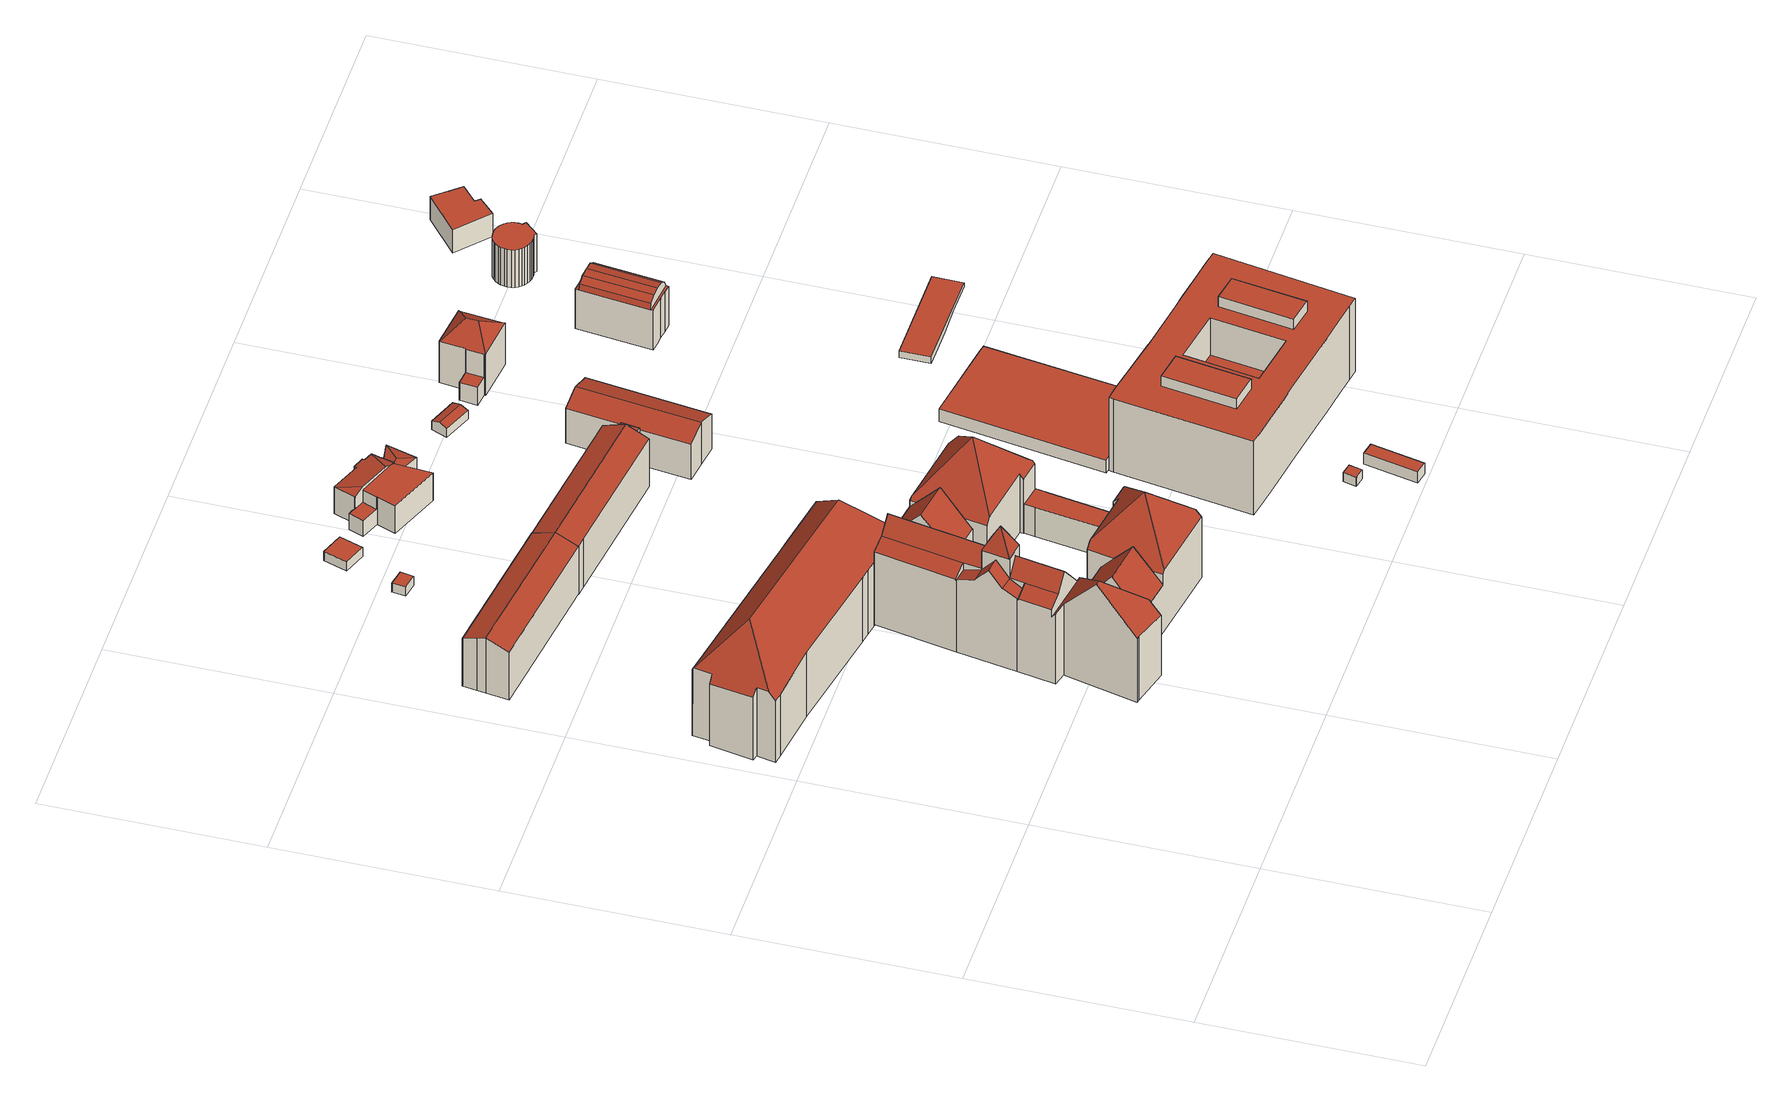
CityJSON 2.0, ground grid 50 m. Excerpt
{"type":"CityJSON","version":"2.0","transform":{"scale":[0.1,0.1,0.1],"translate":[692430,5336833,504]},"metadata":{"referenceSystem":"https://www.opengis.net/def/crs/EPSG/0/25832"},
"CityObjects":{
"building1":{"type":"Building","attributes":{"Gemeindeschluessel":"09162000","HoeheDach":"538.040","HoeheGrund":"508.700","Methode":"2000","NiedrigsteTraufeDesGebaeudes":"525.690","Geometrietyp2DReferenz":"3000","function":"31001_9998","roofType":"3200","measuredHeight":29.34,"storeysAboveGround":4},"geometry":[{"type":"Solid","lod":"2","boundaries":[[[[0,1,2,3]],[[4,5,6,7,8,9,10]],[[5,4,11,12]],[[13,1,0,14,15,16,8,7,17,18]],[[19,20,3,2,21,22,23,24,12,11,25,26,27,28,29,30]],[[18,17,23,22]],[[30,29,31,32]],[[22,21,13,18]],[[33,34,28,27]],[[25,11,4,10]],[[32,35,19,30]],[[12,24,6,5]],[[36,33,27,26]],[[25,10,9,36,26]],[[14,20,19,35,15]],[[14,0,3,20]],[[28,34,37,31,29]],[[31,37,16,15,35,32]],[[16,37,34,33,36,9,8]],[[6,24,23,17,7]],[[1,13,21,2]]]],"semantics":{"surfaces":[{"type":"WallSurface"},{"type":"RoofSurface","Dachneigung":"38.043","Dachorientierung":"280.679","Flaeche":"136.890","Z_MAX":"29.340","Z_MAX_ASL":"538.040","Z_MIN":"17.097","Z_MIN_ASL":"525.797"},{"type":"RoofSurface","Dachneigung":"39.005","Dachorientierung":"190.346","Flaeche":"768.925","Z_MAX":"29.340","Z_MAX_ASL":"538.040","Z_MIN":"17.016","Z_MIN_ASL":"525.716"},{"type":"GroundSurface"},{"type":"RoofSurface","Dachneigung":"38.043","Dachorientierung":"100.679","Flaeche":"151.385","Z_MAX":"29.340","Z_MAX_ASL":"538.040","Z_MIN":"16.990","Z_MIN_ASL":"525.690"},{"type":"RoofSurface","Dachneigung":"40.043","Dachorientierung":"10.346","Flaeche":"733.820","Z_MAX":"29.340","Z_MAX_ASL":"538.040","Z_MIN":"18.063","Z_MIN_ASL":"526.763"}],"values":[[0,1,0,2,3,0,0,0,0,0,0,0,0,0,0,0,0,4,5,0,0]]}}]},
"building2":{"type":"Building","attributes":{"Gemeindeschluessel":"09162000","HoeheDach":"524.590","HoeheGrund":"509.420","Methode":"2000","NiedrigsteTraufeDesGebaeudes":"522.482","Geometrietyp2DReferenz":"3000","function":"31001_1000","roofType":"3100","measuredHeight":15.17,"storeysAboveGround":4},"address":[{"country":"Germany","locality":"München","thoroughfareName":"Thiemestraße 3"}],"geometry":[{"type":"Solid","lod":"2","boundaries":[[[[38,39,40,41]],[[42,43,44,45,46]],[[47,48,45,44,49]],[[39,38,49,44,43,50]],[[51,40,39,50]],[[40,51,42,46,52,53,41]],[[50,43,42,51]],[[48,47,53,52]],[[53,47,49,38,41]],[[45,48,52,46]]]],"semantics":{"surfaces":[{"type":"WallSurface"},{"type":"RoofSurface","Dachneigung":"68.304","Dachorientierung":"9.850","Flaeche":"204.834","Z_MAX":"15.170","Z_MAX_ASL":"524.590","Z_MIN":"13.062","Z_MIN_ASL":"522.482"},{"type":"RoofSurface","Dachneigung":"68.304","Dachorientierung":"189.850","Flaeche":"205.347","Z_MAX":"15.170","Z_MAX_ASL":"524.590","Z_MIN":"13.070","Z_MIN_ASL":"522.490"},{"type":"GroundSurface"}],"values":[[0,0,1,2,0,3,0,0,0,0]]}}]},
"building3":{"type":"Building","attributes":{"Gemeindeschluessel":"09162000","HoeheDach":"542.250","HoeheGrund":"509.171","Methode":"2000","NiedrigsteTraufeDesGebaeudes":"517.330","Geometrietyp2DReferenz":"3000","function":"31001_9998","roofType":"2100","measuredHeight":33.08,"storeysAboveGround":3},"address":[{"country":"Germany","locality":"München","thoroughfareName":"Königinstraße 107"}],"geometry":[{"type":"Solid","lod":"2","boundaries":[[[[54,55,56]],[[57,58,59,60]],[[61,62,63,64,65]],[[66,67,68,69]],[[70,71,58]],[[72,73,74,75,76]],[[77,78,79,80,81,82,83,84]],[[85,86,87,88]],[[70,89,71]],[[56,90,91,92,93]],[[94,95,54]],[[87,86,96,97,98,99,100]],[[101,102,103,104]],[[105,106,107,80,79]],[[108,109,110]],[[111,112,113]],[[114,67,66,115,116,117]],[[118,119,120,121,122]],[[70,57,89]],[[123,74,73,124,125,126]],[[127,128,129,130,131]],[[132,133,134,135,136,60,59,137,106,105,138,111,113]],[[63,139,140,64]],[[90,141,142,91]],[[97,96,68,67,114]],[[143,124,73,72]],[[56,55,112,111,141,90]],[[76,75,144,145]],[[145,144,146,147]],[[148,149,150,101,104]],[[83,146,144,75,74,123,84]],[[151,152,130,129,153,154,115]],[[130,152,122,121,155,131]],[[151,138,105]],[[89,156,143,72,76,145,147,157,158,159,71]],[[71,159,137,59,58]],[[150,149,160,99,98,161]],[[133,132,162,95,94,140,139,163,164]],[[165,166,65,64,167,168]],[[99,160,169,100]],[[153,170,154]],[[135,171,143,156,136]],[[172,168,167,93,92,85,88]],[[151,115,66,69,142,141,111,138]],[[134,133,164,173]],[[147,146,83,82,157]],[[132,113,162]],[[174,61,65,166,175]],[[57,70,58]],[[114,117,109]],[[155,121,120,176]],[[68,96,86,85,92,91,142,69]],[[177,172,88,87,100,169,148,104,103,178,128,127,176,120,119,77,84,123,126,173,164,163,179,174,175]],[[166,165,177,175]],[[109,117,116,154,170,110]],[[102,101,150,161,180]],[[165,168,172,177]],[[109,108,181,161,98,97,114]],[[93,167,64,140,94,54,56]],[[137,159,158,107,106]],[[62,61,174,179]],[[118,78,77,119]],[[81,158,157,82]],[[103,102,180,182,178]],[[171,125,124,143]],[[160,149,148,169]],[[180,161,181,182]],[[154,116,115]],[[54,95,162,113,112,55]],[[78,118,122,152,151,105,79]],[[182,181,108,110,170,153,129,128,178]],[[57,60,136,156,89]],[[126,125,171,135,134,173]],[[163,139,63,62,179]],[[131,155,176,127]],[[158,81,80,107]]]],"semantics":{"surfaces":[{"type":"WallSurface"},{"type":"RoofSurface","Dachneigung":"42.179","Dachorientierung":"100.383","Flaeche":"96.586","Z_MAX":"27.029","Z_MAX_ASL":"536.200","Z_MIN":"15.722","Z_MIN_ASL":"524.894"},{"type":"RoofSurface","Dachneigung":"27.410","Dachorientierung":"189.005","Flaeche":"16.978","Z_MAX":"33.079","Z_MAX_ASL":"542.250","Z_MIN":"26.979","Z_MIN_ASL":"536.150"},{"type":"RoofSurface","Dachneigung":"67.899","Dachorientierung":"9.005","Flaeche":"16.621","Z_MAX":"21.639","Z_MAX_ASL":"530.810","Z_MIN":"19.869","Z_MIN_ASL":"529.040"},{"type":"RoofSurface","Dachneigung":"22.045","Dachorientierung":"280.383","Flaeche":"20.824","Z_MAX":"33.079","Z_MAX_ASL":"542.250","Z_MIN":"26.979","Z_MIN_ASL":"536.150"},{"type":"RoofSurface","Dachneigung":"41.040","Dachorientierung":"9.005","Flaeche":"119.818","Z_MAX":"21.241","Z_MAX_ASL":"530.412","Z_MIN":"12.624","Z_MIN_ASL":"521.795"},{"type":"RoofSurface","Dachneigung":"27.410","Dachorientierung":"9.005","Flaeche":"16.978","Z_MAX":"33.079","Z_MAX_ASL":"542.250","Z_MIN":"26.979","Z_MIN_ASL":"536.150"},{"type":"RoofSurface","Dachneigung":"39.584","Dachorientierung":"100.383","Flaeche":"457.804","Z_MAX":"25.639","Z_MAX_ASL":"534.810","Z_MIN":"16.778","Z_MIN_ASL":"525.949"},{"type":"RoofSurface","Dachneigung":"38.485","Dachorientierung":"9.005","Flaeche":"151.948","Z_MAX":"27.029","Z_MAX_ASL":"536.200","Z_MIN":"15.325","Z_MIN_ASL":"524.496"},{"type":"RoofSurface","Dachneigung":"41.116","Dachorientierung":"189.007","Flaeche":"107.684","Z_MAX":"21.168","Z_MAX_ASL":"530.339","Z_MIN":"12.571","Z_MIN_ASL":"521.742"},{"type":"RoofSurface","Dachneigung":"39.470","Dachorientierung":"9.005","Flaeche":"17.425","Z_MAX":"25.480","Z_MAX_ASL":"534.652","Z_MIN":"21.639","Z_MIN_ASL":"530.810"},{"type":"RoofSurface","Dachneigung":"39.486","Dachorientierung":"189.005","Flaeche":"17.288","Z_MAX":"25.480","Z_MAX_ASL":"534.652","Z_MIN":"21.641","Z_MIN_ASL":"530.812"},{"type":"RoofSurface","Dachneigung":"42.913","Dachorientierung":"100.383","Flaeche":"123.744","Z_MAX":"28.659","Z_MAX_ASL":"537.830","Z_MIN":"18.159","Z_MIN_ASL":"527.330"},{"type":"RoofSurface","Dachneigung":"41.086","Dachorientierung":"189.009","Flaeche":"99.839","Z_MAX":"28.659","Z_MAX_ASL":"537.830","Z_MIN":"16.647","Z_MIN_ASL":"525.818"},{"type":"RoofSurface","Dachneigung":"42.369","Dachorientierung":"9.005","Flaeche":"122.174","Z_MAX":"26.889","Z_MAX_ASL":"536.060","Z_MIN":"16.273","Z_MIN_ASL":"525.444"},{"type":"RoofSurface","Dachneigung":"38.485","Dachorientierung":"189.005","Flaeche":"143.385","Z_MAX":"27.029","Z_MAX_ASL":"536.200","Z_MIN":"14.998","Z_MIN_ASL":"524.169"},{"type":"RoofSurface","Dachneigung":"38.304","Dachorientierung":"280.383","Flaeche":"111.333","Z_MAX":"25.639","Z_MAX_ASL":"534.810","Z_MIN":"21.879","Z_MIN_ASL":"531.050"},{"type":"RoofSurface","Dachneigung":"63.992","Dachorientierung":"189.005","Flaeche":"13.932","Z_MAX":"21.641","Z_MAX_ASL":"530.812","Z_MIN":"19.869","Z_MIN_ASL":"529.040"},{"type":"RoofSurface","Dachneigung":"22.045","Dachorientierung":"100.383","Flaeche":"20.824","Z_MAX":"33.079","Z_MAX_ASL":"542.250","Z_MIN":"26.979","Z_MIN_ASL":"536.150"},{"type":"RoofSurface","Dachneigung":"90.000","Dachorientierung":"-1.000","Flaeche":"145.783","Z_MAX":"8.159","Z_MAX_ASL":"517.330","Z_MIN":"8.159","Z_MIN_ASL":"517.330"},{"type":"GroundSurface"},{"type":"RoofSurface","Dachneigung":"41.040","Dachorientierung":"189.005","Flaeche":"110.055","Z_MAX":"21.241","Z_MAX_ASL":"530.412","Z_MIN":"13.318","Z_MIN_ASL":"522.489"},{"type":"RoofSurface","Dachneigung":"44.517","Dachorientierung":"100.383","Flaeche":"104.527","Z_MAX":"26.889","Z_MAX_ASL":"536.060","Z_MIN":"16.451","Z_MIN_ASL":"525.622"},{"type":"RoofSurface","Dachneigung":"44.517","Dachorientierung":"280.383","Flaeche":"147.350","Z_MAX":"26.889","Z_MAX_ASL":"536.060","Z_MIN":"16.089","Z_MIN_ASL":"525.260"},{"type":"RoofSurface","Dachneigung":"42.179","Dachorientierung":"280.383","Flaeche":"161.051","Z_MAX":"27.029","Z_MAX_ASL":"536.200","Z_MIN":"14.729","Z_MIN_ASL":"523.900"},{"type":"RoofSurface","Dachneigung":"38.304","Dachorientierung":"280.383","Flaeche":"54.742","Z_MAX":"25.639","Z_MAX_ASL":"534.810","Z_MIN":"21.879","Z_MIN_ASL":"531.050"},{"type":"RoofSurface","Dachneigung":"63.179","Dachorientierung":"280.383","Flaeche":"74.269","Z_MAX":"21.879","Z_MAX_ASL":"531.050","Z_MIN":"20.084","Z_MIN_ASL":"529.256"},{"type":"RoofSurface","Dachneigung":"42.369","Dachorientierung":"189.005","Flaeche":"134.441","Z_MAX":"26.889","Z_MAX_ASL":"536.060","Z_MIN":"16.768","Z_MIN_ASL":"525.939"},{"type":"RoofSurface","Dachneigung":"41.116","Dachorientierung":"9.006","Flaeche":"101.189","Z_MAX":"21.168","Z_MAX_ASL":"530.339","Z_MIN":"13.068","Z_MIN_ASL":"522.239"},{"type":"RoofSurface","Dachneigung":"41.086","Dachorientierung":"9.006","Flaeche":"86.716","Z_MAX":"28.659","Z_MAX_ASL":"537.830","Z_MIN":"18.159","Z_MIN_ASL":"527.330"},{"type":"RoofSurface","Dachneigung":"63.179","Dachorientierung":"280.383","Flaeche":"30.020","Z_MAX":"21.879","Z_MAX_ASL":"531.050","Z_MIN":"20.138","Z_MIN_ASL":"529.309"}],"values":[[0,0,1,0,2,3,0,0,4,0,0,0,0,0,0,0,5,0,6,0,0,7,8,0,0,0,9,10,11,0,0,12,13,0,0,0,14,0,15,0,0,16,0,0,0,17,0,0,18,0,0,19,20,0,21,22,0,23,24,25,0,0,0,0,26,0,27,0,28,29,0,0,0,0,0,30]]}}]},
"building4":{"type":"Building","attributes":{"Gemeindeschluessel":"09162000","HoeheDach":"512.066","HoeheGrund":"509.650","Methode":"3100","NiedrigsteTraufeDesGebaeudes":"512.066","Geometrietyp2DReferenz":"3000","function":"31001_2000","roofType":"1000","measuredHeight":2.42},"geometry":[{"type":"Solid","lod":"2","boundaries":[[[[183,184,185,186]],[[186,185,187,188]],[[188,187,189,190]],[[186,188,190,183]],[[187,185,184,189]],[[190,189,184,183]]]],"semantics":{"surfaces":[{"type":"WallSurface"},{"type":"RoofSurface","Dachneigung":"90.000","Dachorientierung":"-1.000","Flaeche":"11.948","Z_MAX":"2.416","Z_MAX_ASL":"512.066","Z_MIN":"2.416","Z_MIN_ASL":"512.066"},{"type":"GroundSurface"}],"values":[[0,0,0,1,2,0]]}}]},
"building5":{"type":"Building","attributes":{"Gemeindeschluessel":"09162000","HoeheDach":"512.642","HoeheGrund":"510.105","Methode":"2000","NiedrigsteTraufeDesGebaeudes":"512.642","Geometrietyp2DReferenz":"3000","function":"31001_2000","roofType":"1000","measuredHeight":2.54},"geometry":[{"type":"Solid","lod":"2","boundaries":[[[[191,192,193,194]],[[192,191,195,196]],[[193,192,196,197]],[[191,194,198,195]],[[194,193,197,198]],[[196,195,198,197]]]],"semantics":{"surfaces":[{"type":"RoofSurface","Dachneigung":"90.000","Dachorientierung":"-1.000","Flaeche":"32.648","Z_MAX":"2.537","Z_MAX_ASL":"512.642","Z_MIN":"2.537","Z_MIN_ASL":"512.642"},{"type":"WallSurface"},{"type":"GroundSurface"}],"values":[[0,1,1,1,1,2]]}}]},
"building6":{"type":"Building","attributes":{"Gemeindeschluessel":"09162000","HoeheDach":"517.430","HoeheGrund":"509.414","Methode":"1000","NiedrigsteTraufeDesGebaeudes":"517.430","Geometrietyp2DReferenz":"3000","function":"31001_9998","roofType":"1000","measuredHeight":8.02},"geometry":[{"type":"Solid","lod":"2","boundaries":[[[[199,200,201,202]],[[203,199,202,204]],[[200,205,206,201]],[[207,208,209,210]],[[211,209,208,212]],[[208,207,205,200,199,203,212]],[[212,203,204,211]],[[211,204,202,201,206,213,210,209]],[[210,213,206,205,207]]]],"semantics":{"surfaces":[{"type":"WallSurface"},{"type":"RoofSurface","Dachneigung":"90.000","Dachorientierung":"-1.000","Flaeche":"106.284","Z_MAX":"8.016","Z_MAX_ASL":"517.430","Z_MIN":"8.016","Z_MIN_ASL":"517.430"},{"type":"GroundSurface"}],"values":[[0,0,0,0,0,1,0,2,0]]}}]},
"building7":{"type":"Building","attributes":{"Gemeindeschluessel":"09162000","HoeheDach":"524.635","HoeheGrund":"509.220","Methode":"1000","NiedrigsteTraufeDesGebaeudes":"522.442","Geometrietyp2DReferenz":"3000","function":"31001_1000","roofType":"3100","measuredHeight":15.41,"storeysAboveGround":4},"address":[{"country":"Germany","locality":"München","thoroughfareName":"Thiemestraße 5"}],"geometry":[{"type":"Solid","lod":"2","boundaries":[[[[214,215,49,216,217]],[[218,219,220,221,222,214,217,223,224]],[[225,226,218,224]],[[224,223,227,225]],[[216,49,226,225,227]],[[228,229,222,221]],[[230,228,221,220]],[[231,230,220,219]],[[230,231,226,49,215,229,228]],[[223,217,216,227]],[[226,231,219,218]],[[229,215,214,222]]]],"semantics":{"surfaces":[{"type":"WallSurface"},{"type":"GroundSurface"},{"type":"RoofSurface","Dachneigung":"67.526","Dachorientierung":"9.797","Flaeche":"211.498","Z_MAX":"15.415","Z_MAX_ASL":"524.635","Z_MIN":"13.226","Z_MIN_ASL":"522.446"},{"type":"RoofSurface","Dachneigung":"67.541","Dachorientierung":"189.801","Flaeche":"211.118","Z_MAX":"15.415","Z_MAX_ASL":"524.635","Z_MIN":"13.222","Z_MIN_ASL":"522.442"}],"values":[[0,1,0,0,2,0,0,0,3,0,0,0]]}}]},
"building8":{"type":"Building","attributes":{"Gemeindeschluessel":"09162000","HoeheDach":"516.830","HoeheGrund":"508.350","Methode":"2000","NiedrigsteTraufeDesGebaeudes":"511.739","Geometrietyp2DReferenz":"3000","function":"31001_1000","roofType":"1000","measuredHeight":8.48,"storeysAboveGround":2},"address":[{"country":"Germany","locality":"München","thoroughfareName":"Maria-Josepha-Straße 12"}],"geometry":[{"type":"Solid","lod":"2","boundaries":[[[[232,233,234,235,236,237]],[[238,239,240,241]],[[242,243,244]],[[241,245,246,238]],[[247,248,249,250]],[[251,252,253,254]],[[255,256,257,258]],[[259,260,249,248]],[[235,234,261,262,263]],[[264,265,266,267]],[[248,247,268,256,269,270,271,259]],[[272,242,244,273,274,275,276]],[[268,277,257,256]],[[247,250,277,268]],[[278,237,236,243,242,272]],[[279,264,267,280]],[[281,278,272,276]],[[266,265,253,252,255,258]],[[282,283,284,233,232]],[[274,273,285,286]],[[237,278,281,287,239,238,246,280,267,266,258,257,277,250,249,260,288,289,282,232]],[[271,290,288,260,259]],[[290,291,289,288]],[[256,255,252,251,269]],[[284,292,261,234,233]],[[287,275,274,286,240,239]],[[270,269,251,254,285,273,244]],[[240,286,285,254,253,265,264,279,245,241]],[[291,290,271,270,244,243,236,235,263]],[[293,262,261,292]],[[289,291,263,262,293,283,282]],[[245,279,280,246]],[[283,293,292,284]],[[276,275,287,281]]]],"semantics":{"surfaces":[{"type":"WallSurface"},{"type":"RoofSurface","Dachneigung":"79.306","Dachorientierung":"23.282","Flaeche":"59.847","Z_MAX":"8.480","Z_MAX_ASL":"516.830","Z_MIN":"7.330","Z_MIN_ASL":"515.680"},{"type":"RoofSurface","Dachneigung":"90.000","Dachorientierung":"-1.000","Flaeche":"98.816","Z_MAX":"7.750","Z_MAX_ASL":"516.100","Z_MIN":"7.750","Z_MIN_ASL":"516.100"},{"type":"GroundSurface"},{"type":"RoofSurface","Dachneigung":"67.959","Dachorientierung":"293.667","Flaeche":"7.558","Z_MAX":"8.480","Z_MAX_ASL":"516.830","Z_MIN":"7.400","Z_MIN_ASL":"515.750"},{"type":"RoofSurface","Dachneigung":"78.242","Dachorientierung":"185.145","Flaeche":"13.939","Z_MAX":"4.160","Z_MAX_ASL":"512.510","Z_MIN":"3.389","Z_MIN_ASL":"511.740"},{"type":"RoofSurface","Dachneigung":"90.000","Dachorientierung":"-1.000","Flaeche":"17.549","Z_MAX":"4.340","Z_MAX_ASL":"512.690","Z_MIN":"4.340","Z_MIN_ASL":"512.690"},{"type":"RoofSurface","Dachneigung":"70.726","Dachorientierung":"107.994","Flaeche":"9.000","Z_MAX":"8.480","Z_MAX_ASL":"516.830","Z_MIN":"7.400","Z_MIN_ASL":"515.750"},{"type":"RoofSurface","Dachneigung":"78.242","Dachorientierung":"5.145","Flaeche":"15.418","Z_MAX":"4.160","Z_MAX_ASL":"512.510","Z_MIN":"3.417","Z_MIN_ASL":"511.767"},{"type":"RoofSurface","Dachneigung":"76.728","Dachorientierung":"107.993","Flaeche":"12.686","Z_MAX":"4.160","Z_MAX_ASL":"512.510","Z_MIN":"3.389","Z_MIN_ASL":"511.739"}],"values":[[0,0,0,0,0,0,0,0,0,0,1,2,0,0,0,0,0,0,0,0,3,0,0,4,5,0,0,6,7,8,0,0,9,0]]}}]},
"building9":{"type":"Building","attributes":{"Gemeindeschluessel":"09162000","HoeheDach":"508.763","HoeheGrund":"506.280","Methode":"3100","NiedrigsteTraufeDesGebaeudes":"508.763","Geometrietyp2DReferenz":"3000","function":"31001_2000","roofType":"1000","measuredHeight":2.48},"geometry":[{"type":"Solid","lod":"2","boundaries":[[[[294,295,296,297,298]],[[299,294,298,300]],[[301,302,299,300,303]],[[303,297,296,301]],[[300,298,297,303]],[[302,295,294,299]],[[301,296,295,302]]]],"semantics":{"surfaces":[{"type":"GroundSurface"},{"type":"WallSurface"},{"type":"RoofSurface","Dachneigung":"90.000","Dachorientierung":"-1.000","Flaeche":"8.304","Z_MAX":"2.483","Z_MAX_ASL":"508.763","Z_MIN":"2.483","Z_MIN_ASL":"508.763"}],"values":[[0,1,2,1,1,1,1]]}}]},
"building10":{"type":"Building","attributes":{"Gemeindeschluessel":"09162000","HoeheDach":"519.069","HoeheGrund":"509.230","Methode":"1000","NiedrigsteTraufeDesGebaeudes":"519.069","Geometrietyp2DReferenz":"3000","function":"31001_1000","roofType":"1000","measuredHeight":9.84,"storeysAboveGround":3},"geometry":[{"type":"Solid","lod":"2","boundaries":[[[[304,224,218,305]],[[306,219,307,308]],[[308,307,309,310]],[[307,219,218,224,309]],[[305,218,219,306]],[[305,306,308,310,304]],[[310,309,224,304]]]],"semantics":{"surfaces":[{"type":"WallSurface"},{"type":"GroundSurface"},{"type":"RoofSurface","Dachneigung":"90.000","Dachorientierung":"-1.000","Flaeche":"24.100","Z_MAX":"9.839","Z_MAX_ASL":"519.069","Z_MIN":"9.839","Z_MIN_ASL":"519.069"}],"values":[[0,0,0,1,0,2,0]]}}]},
"building11":{"type":"Building","attributes":{"Gemeindeschluessel":"09162000","HoeheDach":"508.856","HoeheGrund":"505.940","Methode":"1000","NiedrigsteTraufeDesGebaeudes":"508.856","Geometrietyp2DReferenz":"3000","function":"51009_1610","roofType":"1000","measuredHeight":2.92},"geometry":[{"type":"Solid","lod":"2","boundaries":[[[[311,312,313,314]],[[312,315,316,313]],[[315,317,318,316]],[[317,311,314,318]],[[316,318,314,313]],[[317,315,312,311]]]],"semantics":{"surfaces":[{"type":"WallSurface"},{"type":"GroundSurface"},{"type":"RoofSurface","Dachneigung":"90.000","Dachorientierung":"-1.000","Flaeche":"40.623","Z_MAX":"2.916","Z_MAX_ASL":"508.856","Z_MIN":"2.916","Z_MIN_ASL":"508.856"}],"values":[[0,0,0,0,1,2]]}}]},
"building12":{"type":"Building","attributes":{"Gemeindeschluessel":"09162000","HoeheDach":"520.363","HoeheGrund":"508.930","Methode":"1000","NiedrigsteTraufeDesGebaeudes":"518.526","Geometrietyp2DReferenz":"3000","function":"31001_1000","roofType":"3100","measuredHeight":11.43,"storeysAboveGround":3},"address":[{"country":"Germany","locality":"München","thoroughfareName":"Thiemestraße 7"}],"geometry":[{"type":"Solid","lod":"2","boundaries":[[[[319,320,321,322]],[[323,324,325,326]],[[327,328,329,330]],[[329,328,331,324,323,332,320,319]],[[333,334,322,321,335,326,325,336]],[[332,323,326,335]],[[330,329,319,322,334]],[[327,330,334,333]],[[320,332,335,321]],[[331,328,327,333,336]],[[324,331,336,325]]]],"semantics":{"surfaces":[{"type":"WallSurface"},{"type":"RoofSurface","Dachneigung":"70.850","Dachorientierung":"100.001","Flaeche":"158.354","Z_MAX":"11.433","Z_MAX_ASL":"520.363","Z_MIN":"9.610","Z_MIN_ASL":"518.540"},{"type":"RoofSurface","Dachneigung":"70.850","Dachorientierung":"280.001","Flaeche":"158.864","Z_MAX":"11.433","Z_MAX_ASL":"520.363","Z_MIN":"9.596","Z_MIN_ASL":"518.526"},{"type":"GroundSurface"}],"values":[[0,0,1,2,3,0,0,0,0,0,0]]}}]},
"building13":{"type":"Building","attributes":{"Gemeindeschluessel":"09162000","HoeheDach":"512.158","HoeheGrund":"509.170","Methode":"1000","NiedrigsteTraufeDesGebaeudes":"511.637","Geometrietyp2DReferenz":"3000","function":"31001_2000","roofType":"3100","measuredHeight":2.99},"geometry":[{"type":"Solid","lod":"2","boundaries":[[[[337,338,339,340]],[[341,342,337,340,343]],[[344,341,343,345]],[[338,346,344,345,339]],[[346,342,341,344]],[[340,339,345,343]],[[338,337,342,346]]]],"semantics":{"surfaces":[{"type":"WallSurface"},{"type":"RoofSurface","Dachneigung":"75.747","Dachorientierung":"201.093","Flaeche":"15.242","Z_MAX":"2.988","Z_MAX_ASL":"512.158","Z_MIN":"2.467","Z_MIN_ASL":"511.637"},{"type":"GroundSurface"},{"type":"RoofSurface","Dachneigung":"75.737","Dachorientierung":"21.099","Flaeche":"15.261","Z_MAX":"2.988","Z_MAX_ASL":"512.158","Z_MIN":"2.469","Z_MIN_ASL":"511.639"}],"values":[[0,0,0,0,1,2,3]]}}]},
"building14":{"type":"Building","attributes":{"Gemeindeschluessel":"09162000","HoeheDach":"528.139","HoeheGrund":"504.977","Methode":"2000","NiedrigsteTraufeDesGebaeudes":"514.978","Geometrietyp2DReferenz":"3000","function":"31001_9998","roofType":"1000","measuredHeight":23.16,"storeysAboveGround":4},"address":[{"country":"Germany","locality":"München","thoroughfareName":"Königinstraße 38"}],"geometry":[{"type":"Solid","lod":"2","boundaries":[[[[347,348,349,350]],[[351,352,353,354]],[[355,356,357,358]],[[359,360,361,362,363,364,365,366,367,368,369,370,371,372,373,374,375,376,377,378,379,380,381]],[[382,383,369,368]],[[384,385,386,387,388,389,390,391,392,393,394,395,396,397,398,399,400,401,402,383,382,403,404],[405,406,350,349],[351,407,408,352],[409,358,357,410]],[[408,407,411,412]],[[365,364,363,362,361,360,359,390,389,388,387,386,385,384,404,403,367,366]],[[392,391,381,380]],[[413,414,409,410]],[[393,392,380,379]],[[348,415,405,349]],[[414,355,358,409]],[[415,416,406,405]],[[400,399,398,374,373,372,371,370,402,401]],[[416,347,350,406]],[[398,397,375,374]],[[414,413,356,355]],[[415,348,347,416]],[[354,353,412,411]],[[352,408,412,353]],[[403,382,368,367]],[[383,402,370,369]],[[356,413,410,357]],[[395,394,393,379,378,377,376,375,397,396]],[[391,390,359,381]],[[407,351,354,411]]]],"semantics":{"surfaces":[{"type":"WallSurface"},{"type":"GroundSurface"},{"type":"RoofSurface","Dachneigung":"90.000","Dachorientierung":"-1.000","Flaeche":"1184.180","Z_MAX":"20.303","Z_MAX_ASL":"525.280","Z_MIN":"20.303","Z_MIN_ASL":"525.280"},{"type":"RoofSurface","Dachneigung":"90.000","Dachorientierung":"-1.000","Flaeche":"110.581","Z_MAX":"23.150","Z_MAX_ASL":"528.127","Z_MIN":"23.150","Z_MIN_ASL":"528.127"},{"type":"RoofSurface","Dachneigung":"90.000","Dachorientierung":"-1.000","Flaeche":"119.286","Z_MAX":"23.162","Z_MAX_ASL":"528.139","Z_MIN":"23.162","Z_MIN_ASL":"528.139"},{"type":"RoofSurface","Dachneigung":"90.000","Dachorientierung":"-1.000","Flaeche":"222.796","Z_MAX":"10.001","Z_MAX_ASL":"514.978","Z_MIN":"10.001","Z_MIN_ASL":"514.978"}],"values":[[0,0,0,1,0,2,0,0,0,0,0,0,0,0,0,0,0,3,4,5,0,0,0,0,0,0,0]]}}]},
"building15":{"type":"Building","attributes":{"Gemeindeschluessel":"09162000","HoeheDach":"509.001","HoeheGrund":"505.474","Methode":"1000","NiedrigsteTraufeDesGebaeudes":"509.001","Geometrietyp2DReferenz":"3000","function":"31001_9998","roofType":"1000","measuredHeight":3.53},"geometry":[{"type":"Solid","lod":"2","boundaries":[[[[417,418,419,420]],[[419,421,422,420]],[[422,421,423,424]],[[425,426,427,428]],[[423,426,425,424]],[[428,427,429,430]],[[423,421,419,418,431,429,427,426]],[[431,418,417,432]],[[429,431,432,430]],[[422,424,425,428,430,432,417,420]]]],"semantics":{"surfaces":[{"type":"WallSurface"},{"type":"RoofSurface","Dachneigung":"90.000","Dachorientierung":"-1.000","Flaeche":"841.975","Z_MAX":"3.528","Z_MAX_ASL":"509.001","Z_MIN":"3.528","Z_MIN_ASL":"509.001"},{"type":"GroundSurface"}],"values":[[0,0,0,0,0,0,1,0,0,2]]}}]},
"building16":{"type":"Building","attributes":{"Gemeindeschluessel":"09162000","HoeheDach":"523.900","HoeheGrund":"508.910","Methode":"2000","NiedrigsteTraufeDesGebaeudes":"513.830","Geometrietyp2DReferenz":"3000","function":"31001_1000","roofType":"3200","measuredHeight":14.99,"storeysAboveGround":3},"address":[{"country":"Germany","locality":"München","thoroughfareName":"Königinstraße 121"}],"geometry":[{"type":"Solid","lod":"2","boundaries":[[[[433,434,435,436]],[[437,433,436,438,439]],[[435,440,438,436]],[[441,433,437,442]],[[443,444,445,446]],[[447,448,449,443,446]],[[449,448,450,451]],[[452,441,453]],[[441,452,451,450,454,434,433]],[[444,443,449,451,452,453]],[[455,454,450,448,447]],[[456,440,435,434,454,455]],[[438,440,456,439]],[[437,439,456,455,447,446,445,442]],[[445,444,453,441,442]]]],"semantics":{"surfaces":[{"type":"WallSurface"},{"type":"RoofSurface","Dachneigung":"90.000","Dachorientierung":"-1.000","Flaeche":"14.008","Z_MAX":"4.920","Z_MAX_ASL":"513.830","Z_MIN":"4.920","Z_MIN_ASL":"513.830"},{"type":"RoofSurface","Dachneigung":"46.653","Dachorientierung":"8.949","Flaeche":"28.059","Z_MAX":"14.990","Z_MAX_ASL":"523.900","Z_MIN":"11.347","Z_MIN_ASL":"520.257"},{"type":"RoofSurface","Dachneigung":"46.681","Dachorientierung":"188.908","Flaeche":"27.821","Z_MAX":"14.990","Z_MAX_ASL":"523.900","Z_MIN":"11.360","Z_MIN_ASL":"520.270"},{"type":"RoofSurface","Dachneigung":"55.440","Dachorientierung":"278.891","Flaeche":"42.849","Z_MAX":"14.990","Z_MAX_ASL":"523.900","Z_MIN":"11.300","Z_MIN_ASL":"520.210"},{"type":"RoofSurface","Dachneigung":"55.440","Dachorientierung":"98.891","Flaeche":"43.323","Z_MAX":"14.990","Z_MAX_ASL":"523.900","Z_MIN":"11.334","Z_MIN_ASL":"520.244"},{"type":"GroundSurface"}],"values":[[0,0,1,0,0,0,2,3,4,5,0,0,0,6,0]]}}]},
"building17":{"type":"Building","attributes":{"Gemeindeschluessel":"09162000","HoeheDach":"519.720","HoeheGrund":"506.150","Methode":"2000","NiedrigsteTraufeDesGebaeudes":"516.960","Geometrietyp2DReferenz":"3000","function":"31001_1000","roofType":"3900","measuredHeight":13.57,"storeysAboveGround":2},"address":[{"country":"Germany","locality":"München","thoroughfareName":"Königinstraße 44"}],"geometry":[{"type":"Solid","lod":"2","boundaries":[[[[457,458,459,460,461,462,463,464]],[[465,466,467,468]],[[469,470,461,460]],[[471,472,473,474]],[[475,476,464,463]],[[477,478,466,465,479,480,481]],[[482,475,463,462]],[[479,465,468,483]],[[478,477,484,485]],[[470,482,462,461]],[[471,486,457,464,487,472]],[[488,469,460,459]],[[474,473,489,490,483,468,467,485,484,491]],[[490,487,464,476,480,479,483]],[[484,477,481,492,458,457,486,491]],[[492,488,459,458]],[[486,471,474,491]],[[466,478,485,467]],[[480,476,475,482,470,469,488,492,481]],[[487,490,489,473,472]]]],"semantics":{"surfaces":[{"type":"WallSurface"},{"type":"RoofSurface","Dachneigung":"79.943","Dachorientierung":"98.729","Flaeche":"33.991","Z_MAX":"13.570","Z_MAX_ASL":"519.720","Z_MIN":"13.200","Z_MIN_ASL":"519.350"},{"type":"RoofSurface","Dachneigung":"22.040","Dachorientierung":"278.729","Flaeche":"21.712","Z_MAX":"12.190","Z_MAX_ASL":"518.340","Z_MIN":"10.900","Z_MIN_ASL":"517.050"},{"type":"RoofSurface","Dachneigung":"90.000","Dachorientierung":"-1.000","Flaeche":"6.679","Z_MAX":"10.810","Z_MAX_ASL":"516.960","Z_MIN":"10.810","Z_MIN_ASL":"516.960"},{"type":"RoofSurface","Dachneigung":"56.503","Dachorientierung":"278.729","Flaeche":"29.380","Z_MAX":"13.200","Z_MAX_ASL":"519.350","Z_MIN":"12.190","Z_MIN_ASL":"518.340"},{"type":"RoofSurface","Dachneigung":"79.943","Dachorientierung":"278.729","Flaeche":"33.989","Z_MAX":"13.570","Z_MAX_ASL":"519.720","Z_MIN":"13.200","Z_MIN_ASL":"519.350"},{"type":"RoofSurface","Dachneigung":"90.000","Dachorientierung":"-1.000","Flaeche":"5.759","Z_MAX":"10.810","Z_MAX_ASL":"516.960","Z_MIN":"10.810","Z_MIN_ASL":"516.960"},{"type":"RoofSurface","Dachneigung":"56.503","Dachorientierung":"98.729","Flaeche":"29.380","Z_MAX":"13.200","Z_MAX_ASL":"519.350","Z_MIN":"12.190","Z_MIN_ASL":"518.340"},{"type":"GroundSurface"},{"type":"RoofSurface","Dachneigung":"22.040","Dachorientierung":"98.729","Flaeche":"21.758","Z_MAX":"12.190","Z_MAX_ASL":"518.340","Z_MIN":"10.934","Z_MIN_ASL":"517.083"}],"values":[[0,0,1,0,2,3,4,0,0,5,6,7,8,0,0,9,0,0,0,0]]}}]},
"building18":{"type":"Building","attributes":{"Gemeindeschluessel":"09162000","HoeheDach":"508.168","HoeheGrund":"507.219","Methode":"2000","NiedrigsteTraufeDesGebaeudes":"507.352","Geometrietyp2DReferenz":"3000","function":"53001_1800","roofType":"1000","measuredHeight":0.949},"geometry":[{"type":"Solid","lod":"2","boundaries":[[[[493,494,495,496,497,498,499,500,501,502]],[[503,501,500,499,498,497,504]],[[505,506,503,504]],[[505,504,497,496]],[[503,506,502,501]],[[505,496,495,494,493,502,506]]]],"semantics":{"surfaces":[{"type":"GroundSurface"},{"type":"WallSurface"},{"type":"RoofSurface","Dachneigung":"88.138","Dachorientierung":"89.902","Flaeche":"175.835","Z_MAX":"0.949","Z_MAX_ASL":"508.168","Z_MIN":"0.133","Z_MIN_ASL":"507.352"}],"values":[[0,1,2,1,1,1]]}}]},
"building19":{"type":"Building","attributes":{"Gemeindeschluessel":"09162000","HoeheDach":"516.791","HoeheGrund":"506.380","Methode":"1000","NiedrigsteTraufeDesGebaeudes":"516.791","Geometrietyp2DReferenz":"3000","function":"31001_1000","roofType":"1000","measuredHeight":10.41,"storeysAboveGround":4},"geometry":[{"type":"Solid","lod":"2","boundaries":[[[[507,508,509,510]],[[507,510,511,512,513,514,515,516,517,518,519,520,521,522,523,524,525,526,527,528,529,530,531,532,533,534,535,536,537,538,539,540]],[[519,541,542,520]],[[514,543,544,515]],[[522,545,546,523]],[[523,546,547,524]],[[515,544,548,516]],[[530,549,550,531]],[[521,551,545,522]],[[536,552,553,537]],[[511,554,555,512]],[[531,550,556,532]],[[537,553,557,538]],[[534,558,559,535]],[[540,560,508,507]],[[526,561,562,527]],[[524,547,563,525]],[[520,542,551,521]],[[533,564,558,534]],[[513,565,543,514]],[[516,548,566,517]],[[512,555,565,513]],[[557,553,552,559,558,564,556,550,549,567,568,562,561,563,547,546,545,551,542,541,569,566,548,544,543,565,555,554,509,508,560,570]],[[532,556,564,533]],[[528,568,567,529]],[[539,570,560,540]],[[527,562,568,528]],[[529,567,549,530]],[[510,509,554,511]],[[518,569,541,519]],[[538,557,570,539]],[[517,566,569,518]],[[535,559,552,536]],[[525,563,561,526]]]],"semantics":{"surfaces":[{"type":"WallSurface"},{"type":"RoofSurface","Dachneigung":"90.000","Dachorientierung":"-1.000","Flaeche":"59.892","Z_MAX":"10.411","Z_MAX_ASL":"516.791","Z_MIN":"10.411","Z_MIN_ASL":"516.791"},{"type":"GroundSurface"}],"values":[[0,1,0,0,0,0,0,0,0,0,0,0,0,0,0,0,0,0,0,0,0,0,2,0,0,0,0,0,0,0,0,0,0,0]]}}]},
"building20":{"type":"Building","attributes":{"Gemeindeschluessel":"09162000","HoeheDach":"511.503","HoeheGrund":"505.075","Methode":"1000","NiedrigsteTraufeDesGebaeudes":"511.503","Geometrietyp2DReferenz":"3000","function":"31001_1000","roofType":"1000","measuredHeight":6.43},"address":[{"country":"Germany","locality":"München","thoroughfareName":"Mandlstraße 2"}],"geometry":[{"type":"Solid","lod":"2","boundaries":[[[[571,572,573,574]],[[575,576,577,578]],[[579,580,581,582]],[[582,583,571,574,578,577,579]],[[577,576,580,579]],[[573,575,578,574]],[[576,575,573,572,584,581,580]],[[582,581,584,583]],[[584,572,571,583]]]],"semantics":{"surfaces":[{"type":"WallSurface"},{"type":"GroundSurface"},{"type":"RoofSurface","Dachneigung":"90.000","Dachorientierung":"-1.000","Flaeche":"94.515","Z_MAX":"6.428","Z_MAX_ASL":"511.503","Z_MIN":"6.428","Z_MIN_ASL":"511.503"}],"values":[[0,0,0,1,0,0,2,0,0]]}}]}
},
"vertices":[
[443,973,223],[419,977,224],[419,977,47],[443,973,47],[19,1194,218],[1,1094,219],[14,1091,237],[9,1063,237],[104,1131,340],[40,1233,235],[32,1192,235],[19,1194,47],[1,1094,47],[160,1025,224],[472,968,224],[586,947,223],[514,1056,340],[6,1047,217],[27,1044,217],[591,946,47],[472,968,47],[160,1025,47],[27,1044,47],[6,1047,47],[14,1091,47],[32,1192,47],[40,1237,47],[454,1163,47],[482,1158,47],[621,1133,47],[596,975,47],[621,1133,223],[596,975,218],[454,1163,228],[482,1158,228],[591,946,217],[40,1237,230],[618,1134,228],
[394,1588,187],[394,1583,185],[394,1583,54],[394,1588,54],[42,1683,54],[42,1683,206],[42,1684,206],[45,1703,198],[45,1703,54],[407,1688,185],[50,1736,185],[400,1636,206],[35,1631,185],[35,1631,54],[50,1736,54],[407,1688,54],
[703,943,199],[693,888,263],[682,833,199],[512,725,321],[501,663,321],[501,663,284],[512,725,284],[892,796,210],[871,800,233],[888,904,236],[799,848,322],[884,744,209],[533,542,178],[637,525,178],[637,525,133],[533,542,133],[482,698,382],[452,670,321],[471,775,250],[436,781,250],[436,780,251],[429,738,268],[464,733,268],[396,554,52],[396,554,244],[398,563,233],[398,563,253],[412,640,253],[412,640,250],[412,642,252],[412,642,52],[614,790,133],[574,568,133],[574,568,52],[614,790,52],[464,733,321],[679,814,177],[679,814,133],[673,781,133],[673,781,199],[705,957,199],[705,957,183],[643,557,133],[643,557,213],[658,555,228],[798,533,228],[798,533,52],[841,479,216],[820,482,237],[820,482,52],[841,479,52],[522,544,233],[461,553,308],[432,558,270],[611,384,213],[615,407,213],[611,384,185],[592,865,219],[599,903,263],[606,941,220],[631,496,213],[525,494,233],[520,468,264],[623,452,264],[427,546,248],[427,546,52],[386,376,52],[386,376,229],[408,469,338],[436,780,52],[436,781,253],[472,968,253],[472,968,52],[482,351,52],[491,403,52],[491,403,251],[487,379,251],[482,351,218],[612,972,220],[596,975,240],[591,946,239],[535,956,308],[493,728,308],[481,666,308],[533,542,220],[892,927,206],[711,956,205],[586,829,177],[586,829,133],[471,775,270],[423,707,307],[458,701,307],[418,676,268],[452,670,268],[850,537,52],[850,537,215],[850,535,217],[533,542,233],[420,467,338],[507,400,233],[515,442,233],[393,374,228],[464,733,270],[446,635,250],[446,635,270],[452,670,270],[800,545,214],[732,458,321],[612,972,182],[892,927,52],[596,975,52],[830,747,202],[883,738,202],[686,779,213],[832,756,214],[800,545,52],[507,400,185],[505,961,270],[832,756,52],[591,946,52],[892,796,52],[883,738,52],[393,374,52],[830,747,52],[799,354,52],[871,800,52],[802,368,235],[618,383,219],[799,354,220],
[328,1950,81],[328,1950,56],[291,1957,56],[291,1957,81],[286,1926,56],[286,1926,81],[323,1919,56],[323,1919,81],
[394,2099,86],[341,2118,86],[322,2063,86],[375,2044,86],[394,2099,61],[341,2118,61],[322,2063,61],[375,2044,61],
[854,561,134],[850,537,134],[850,537,54],[854,561,54],[879,713,134],[879,713,54],[800,545,134],[800,545,54],[826,722,134],[830,747,134],[830,747,54],[826,722,54],[883,738,54],[883,738,134],[803,570,54],
[394,1588,52],[394,1588,186],[407,1688,184],[407,1688,52],[766,1587,52],[765,1581,52],[759,1535,52],[418,1580,52],[394,1583,52],[773,1640,52],[771,1623,52],[771,1623,191],[766,1587,206],[773,1640,184],[418,1580,185],[394,1583,184],[759,1535,184],[765,1581,204],
[686,2016,44],[686,2016,77],[614,2044,82],[614,2044,118],[609,2046,119],[609,2046,44],[468,2100,44],[454,2065,44],[454,2065,87],[468,2100,87],[608,2045,121],[608,2045,119],[604,2047,121],[477,2097,87],[477,2097,44],[580,2121,117],[608,2111,117],[608,2111,44],[580,2121,44],[486,2092,118],[486,2093,118],[486,2093,87],[486,2092,87],[488,2093,118],[507,2143,118],[507,2143,44],[488,2093,44],[606,2105,118],[606,2105,44],[617,2056,85],[622,2074,81],[622,2074,118],[481,2096,87],[481,2095,87],[481,2095,44],[481,2096,44],[578,2115,118],[511,2083,128],[585,2054,128],[627,2097,118],[602,1957,121],[511,2083,121],[497,2048,121],[498,2048,121],[481,2004,121],[578,2115,44],[602,1957,44],[478,2098,87],[478,2098,44],[481,2004,44],[707,2088,44],[707,2088,77],[687,2016,77],[511,2083,87],[497,2048,87],[498,2048,44],[628,2096,44],[620,2073,44],[628,2096,118],[620,2073,118],[663,2054,85],[706,2088,78],
[1193,133,23],[1200,163,23],[1226,158,23],[1219,127,23],[1195,132,23],[1193,133,48],[1195,132,48],[1226,158,48],[1200,163,48],[1219,127,48],
[771,1623,151],[766,1587,151],[765,1581,151],[822,1574,52],[822,1574,151],[828,1615,52],[828,1615,151],
[1274,8,49],[1243,15,49],[1243,15,19],[1274,8,19],[1269,139,49],[1269,139,19],[1301,132,49],[1301,132,19],
[858,1451,163],[807,1458,146],[807,1458,49],[858,1451,49],[828,1615,145],[845,1740,145],[845,1740,49],[828,1615,49],[949,1727,145],[897,1733,164],[859,1451,164],[911,1444,145],[896,1734,163],[822,1574,145],[949,1727,49],[911,1444,49],[822,1574,49],[896,1734,49],
[806,2018,76],[874,1992,76],[874,1992,52],[806,2018,52],[791,1981,76],[799,1999,82],[791,1981,52],[859,1954,76],[859,1954,52],[866,1973,82],
[1152,379,241],[1178,550,241],[1178,550,213],[1152,379,213],[1411,510,213],[1284,532,213],[1284,532,110],[1411,510,110],[1486,322,241],[1423,333,241],[1423,333,213],[1486,322,213],[1523,242,10],[1475,250,10],[1411,260,10],[1373,266,10],[1246,287,10],[1208,293,10],[1140,304,10],[1090,312,10],[1063,317,10],[1112,634,10],[1114,644,10],[1141,640,10],[1191,631,10],[1259,618,10],[1296,611,10],[1297,610,10],[1318,607,10],[1424,590,10],[1462,584,10],[1525,574,10],[1575,566,10],[1607,560,10],[1552,237,10],[1112,634,213],[1114,644,213],[1140,304,213],[1208,293,213],[1246,287,213],[1373,266,213],[1411,260,213],[1475,250,213],[1523,242,213],[1552,237,213],[1607,560,213],[1575,566,213],[1525,574,213],[1462,584,213],[1424,590,213],[1318,607,213],[1297,610,213],[1296,611,213],[1259,618,213],[1191,631,213],[1141,640,213],[1063,317,213],[1090,312,213],[1246,538,213],[1220,367,213],[1385,339,213],[1257,361,213],[1512,493,213],[1449,504,213],[1385,339,110],[1257,361,110],[1449,504,241],[1512,493,241],[1246,538,241],[1220,367,241],
[1374,989,15],[1374,989,50],[1318,607,50],[1318,607,15],[1297,610,50],[1297,610,15],[1141,640,50],[1141,640,15],[1114,644,15],[1114,644,50],[1100,646,50],[1100,646,15],[1160,1024,50],[1160,1024,15],[1357,992,50],[1357,992,15],
[943,1944,162],[948,1985,162],[948,1985,98],[943,1944,98],[943,1944,49],[909,1948,98],[909,1948,49],[914,1989,98],[943,1940,163],[943,1940,49],[1060,2032,162],[1048,1928,162],[1048,1928,49],[1060,2032,49],[956,2045,49],[956,2045,163],[1060,2032,163],[956,2044,163],[1003,2000,199],[1000,1972,199],[1048,1928,163],[949,1985,163],[949,1985,49],[914,1989,49],
[1289,1651,130],[1289,1651,131],[1284,1652,143],[1268,1653,154],[1248,1656,157],[1227,1658,154],[1212,1660,143],[1207,1660,130],[1247,1825,130],[1268,1823,130],[1268,1823,21],[1247,1825,21],[1287,1813,154],[1266,1815,157],[1267,1647,130],[1247,1649,130],[1247,1649,21],[1267,1647,21],[1230,1819,143],[1225,1820,131],[1308,1819,130],[1287,1821,130],[1226,1828,130],[1225,1820,130],[1307,1811,130],[1245,1818,154],[1226,1828,21],[1308,1819,21],[1287,1821,21],[1288,1644,130],[1206,1654,130],[1302,1811,143],[1226,1651,21],[1206,1654,21],[1288,1644,21],[1307,1811,131],
[1368,1156,24],[1420,1156,24],[1490,1157,24],[1571,1157,24],[1571,1087,24],[1490,1087,24],[1420,1086,24],[1368,1086,24],[1320,1086,24],[1320,1156,24],[1320,1086,42],[1571,1087,34],[1571,1157,34],[1320,1156,42],
[1401,1984,128],[1401,1984,24],[1394,1990,24],[1394,1990,128],[1395,1998,128],[1394,2006,128],[1392,2014,128],[1389,2021,128],[1384,2027,128],[1378,2033,128],[1371,2037,128],[1364,2040,128],[1356,2041,128],[1348,2041,128],[1340,2040,128],[1332,2037,128],[1326,2032,128],[1320,2027,128],[1315,2020,128],[1312,2013,128],[1310,2005,128],[1309,1998,128],[1310,1990,128],[1312,1982,128],[1316,1976,128],[1320,1970,128],[1325,1965,128],[1332,1961,128],[1338,1958,128],[1345,1956,128],[1352,1956,128],[1359,1956,128],[1366,1958,128],[1373,1953,128],[1356,2041,24],[1348,2041,24],[1389,2021,24],[1384,2027,24],[1332,2037,24],[1326,2032,24],[1320,2027,24],[1378,2033,24],[1312,1982,24],[1316,1976,24],[1340,2040,24],[1345,1956,24],[1352,1956,24],[1395,1998,24],[1394,2006,24],[1320,1970,24],[1359,1956,24],[1332,1961,24],[1338,1958,24],[1373,1953,24],[1312,2013,24],[1310,2005,24],[1315,2020,24],[1325,1965,24],[1392,2014,24],[1371,2037,24],[1310,1990,24],[1309,1998,24],[1364,2040,24],[1366,1958,24],
[1509,2182,11],[1509,2182,75],[1532,2156,75],[1532,2156,11],[1494,2122,75],[1504,2111,75],[1504,2111,11],[1494,2122,11],[1467,2075,11],[1467,2075,75],[1394,2140,75],[1394,2140,11],[1482,2214,11],[1482,2214,75]
]}
